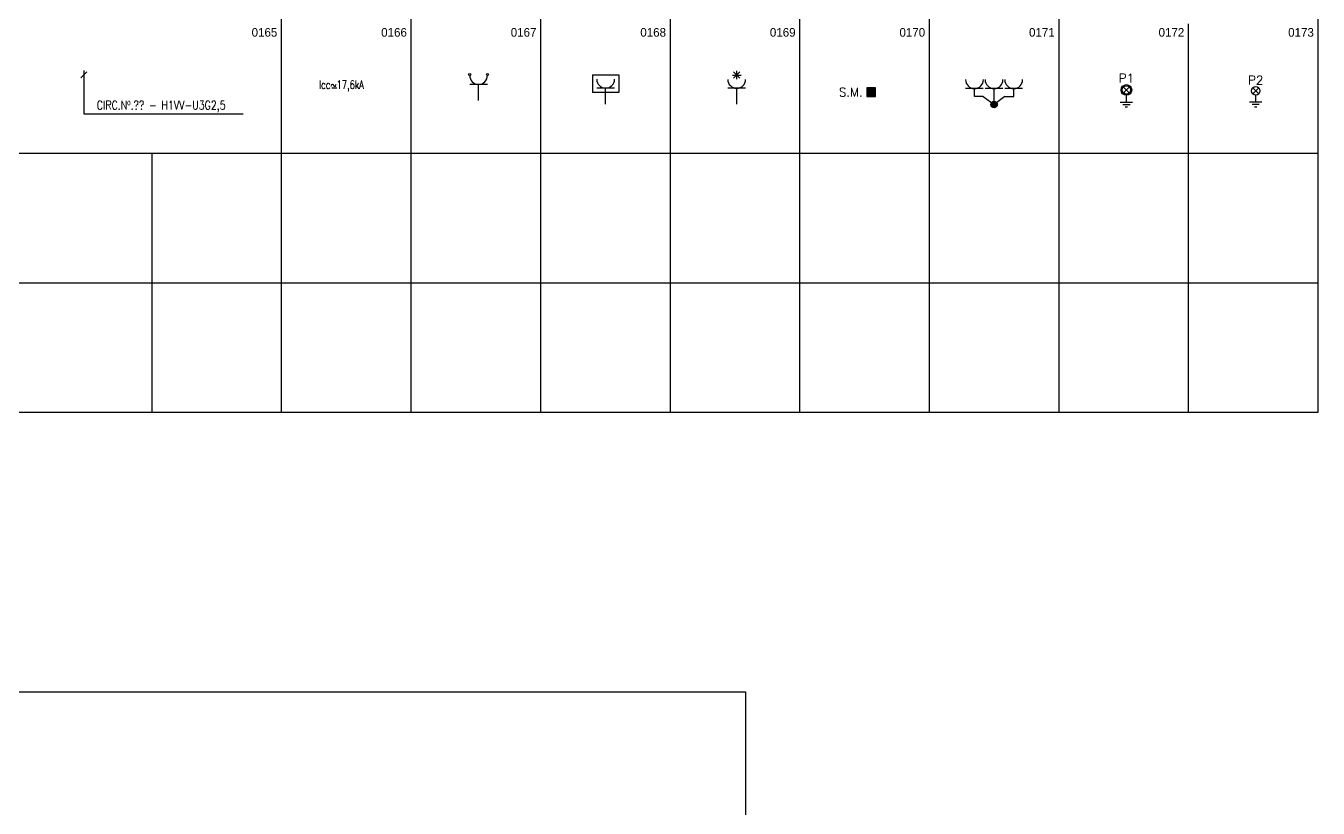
# Model space of a CAD drawing. Header units: millimetres. Extents: x 145 to 60311, y -8355 to 8851.
# Drawn here: x 311.08 to 329.03, y 438.92 to 449.79 of the extents above; entities that cross this region are included whole.
import ezdxf
from ezdxf.enums import TextEntityAlignment as Align

# ---------------------------------------------------------------- set-up
doc = ezdxf.new("R2010")
doc.units = ezdxf.units.MM
for name, color, linetype in [('DISTRIBUIÇÃO', 3, 'Continuous'), ('EQUIPAMENTOS', 3, 'Continuous'), ('ILUMINACAO', 5, 'Continuous'), ('Iluminação normal', 3, 'Continuous'), ('LIGAÇÕES', 5, 'Continuous'), ('LINHA DE CHAMADA', 2, 'Continuous'), ('TOMADAS', 3, 'Continuous')]:
    doc.layers.add(name, color=color, linetype=linetype)
doc.styles.add('LINHA DE CHAMADA', font='romans.shx', dxfattribs={"height": 2})
doc.styles.add('ROMANS', font='romans', dxfattribs={"height": 1.2})
doc.styles.add('ROMANS - 2', font='romans.shx', dxfattribs={"height": 2})
doc.styles.add('SIMPLEX', font='SIMPLEX.SHX')

# ---------------------------------------------------------------- blocks, each defined once
blk = doc.blocks.new('0165')
at = {"layer": 'LINHA DE CHAMADA', "color": 4}
blk.add_line((-0.71, -0.71), (0.71, 0.71), dxfattribs=at)
at = {"layer": 'LINHA DE CHAMADA'}
for p, q in [((0, 1), (0, -9)), ((0, -9), (36.87, -9))]:
    blk.add_line(p, q, dxfattribs=at)
at = {"layer": 'LINHA DE CHAMADA', "color": 3, "style": 'LINHA DE CHAMADA', "width": 0.8}
blk.add_text('CIRC.Nº.?? - H1VV-U3G2,5', height=2, dxfattribs=at).set_placement((3, -8))
blk = doc.blocks.new('0166')
at = {"layer": 'LIGAÇÕES', "color": 2}
blk.add_line((2.93, -0.71), (4.14, -0.71), dxfattribs=at)
at = {"layer": 'LIGAÇÕES', "color": 2, "style": 'SIMPLEX', "width": 0.7}
blk.add_text('Icc~17,6kA', height=2, dxfattribs=at).set_placement((0, 0), align=Align.MIDDLE_LEFT)
blk = doc.blocks.new('0167')
at = {"layer": 'TOMADAS'}
for p, q in [((2.04, 3.73), (-2.04, 3.73)), ((0, 0), (0, 3.73))]:
    blk.add_line(p, q, dxfattribs=at)
at = {"layer": 'TOMADAS', "color": 1, "linetype": 'Continuous'}
for centre in [(-2.06, 6.04), (2.06, 6.04)]:
    blk.add_circle(centre, 0.25, dxfattribs=at)
at = {"layer": 'TOMADAS'}
blk.add_arc((0, 5.79), 2.06, 180, 0, dxfattribs=at)
blk = doc.blocks.new('056')
at = {"layer": 'TOMADAS'}
for p, q in [((2.04, 3.73), (-2.04, 3.73)), ((0, 0), (0, 3.73))]:
    blk.add_line(p, q, dxfattribs=at)
blk.add_arc((0, 5.79), 2.06, 180, 0, dxfattribs=at)
blk = doc.blocks.new('0168')
at = {"layer": 'TOMADAS', "color": 1}
for p, q in [((-3.06, 6.79), (3.06, 6.79)), ((-3.06, 6.79), (-3.06, 2.73)), ((3.06, 6.79), (3.06, 2.73)), ((3.06, 2.73), (-3.06, 2.73))]:
    blk.add_line(p, q, dxfattribs=at)
at = {"layer": 'TOMADAS'}
blk.add_blockref('056', (0, 0), dxfattribs=at)
blk = doc.blocks.new('0169')
at = {"layer": 'TOMADAS', "color": 1}
for p, q in [((-1, 6.79), (1, 6.79)), ((-0.71, 6.08), (0.71, 7.49)), ((0.71, 6.08), (-0.71, 7.49)), ((0, 5.79), (0, 7.79))]:
    blk.add_line(p, q, dxfattribs=at)
blk = doc.blocks.new('0170')
at = {"layer": 'EQUIPAMENTOS'}
blk.add_hatch(color=5, dxfattribs=at).paths.add_polyline_path([(-1, -1), (1, -1), (1, 1), (-1, 1)])
at = {"layer": 'EQUIPAMENTOS', "color": 5}
blk.add_lwpolyline([(-1, -1), (1, -1), (1, 1), (-1, 1)], close=True, dxfattribs=at)
at = {"layer": 'EQUIPAMENTOS', "style": 'ROMANS'}
blk.add_text('S.M.', height=2, dxfattribs=at).set_placement((-2, 0), align=Align.MIDDLE_RIGHT)
blk = doc.blocks.new('0172')
at = {"layer": 'ILUMINACAO', "color": 1, "linetype": 'Continuous'}
for p, q in [((-0.87, -0.87), (0.87, 0.87)), ((-0.87, 0.87), (0.87, -0.87))]:
    blk.add_line(p, q, dxfattribs=at)
at = {"layer": 'ILUMINACAO'}
for p, q in [((-1.41, -2.8), (1.41, -2.8)), ((-0.84, -3.36), (0.84, -3.36)), ((-0.28, -3.93), (0.28, -3.93))]:
    blk.add_line(p, q, dxfattribs=at)
at = {"layer": 'ILUMINACAO', "color": 3}
blk.add_line((0, -2.8), (0, -1.23), dxfattribs=at)
at = {"layer": 'ILUMINACAO', "color": 3, "linetype": 'Continuous'}
blk.add_circle((0, 0), 1.23, dxfattribs=at)
at = {"layer": 'ILUMINACAO', "color": 1, "linetype": 'Continuous'}
blk.add_circle((0, 0), 0.984, dxfattribs=at)
at = {"layer": 'ILUMINACAO', "color": 3, "style": 'ROMANS - 2'}
blk.add_text('P1', height=2, dxfattribs=at).set_placement((0, 1.73), align=Align.CENTER)
blk = doc.blocks.new('0173')
at = {"layer": 'ILUMINACAO', "color": 1, "linetype": 'Continuous'}
for p, q in [((-0.7, -0.7), (0.7, 0.7)), ((-0.7, 0.7), (0.7, -0.7))]:
    blk.add_line(p, q, dxfattribs=at)
at = {"layer": 'ILUMINACAO'}
for p, q in [((-1.41, -2.55), (1.41, -2.55)), ((-0.84, -3.11), (0.84, -3.11)), ((-0.28, -3.68), (0.28, -3.68))]:
    blk.add_line(p, q, dxfattribs=at)
at = {"layer": 'ILUMINACAO', "color": 3}
blk.add_line((0, -2.55), (0, -0.98), dxfattribs=at)
at = {"layer": 'ILUMINACAO', "color": 3, "linetype": 'Continuous'}
blk.add_circle((0, 0), 0.984, dxfattribs=at)
at = {"layer": 'ILUMINACAO', "color": 3, "style": 'ROMANS - 2'}
blk.add_text('P2', height=2, dxfattribs=at).set_placement((0, 1.48), align=Align.CENTER)

msp = doc.modelspace()

# ---------------------------------------------------------------- hatches: boundary and pattern name
at = {"layer": 'TOMADAS'}
h = msp.add_hatch(color=256, dxfattribs=at)
edge = h.paths.add_edge_path()
edge.add_arc((324.527, 448.696), 0.045, 0, 360)

# ---------------------------------------------------------------- linework, layer by layer
for p, q in [((314.63, 444.42), (314.63, 466.02)), ((316.43, 444.42), (316.43, 466.02)), ((318.23, 444.42), (318.23, 466.02)), ((320.03, 444.42), (320.03, 466.02)), ((321.83, 444.42), (321.83, 466.02)), ((323.63, 444.42), (323.63, 466.02)), ((325.43, 444.42), (325.43, 466.02)), ((329.03, 444.42), (329.03, 466.02)), ((327.23, 444.42), (327.23, 449.82)), ((296.63, 448.02), (329.03, 448.02)), ((312.83, 444.42), (312.83, 448.02)), ((296.63, 446.22), (329.03, 446.22)), ((296.63, 444.42), (329.03, 444.42))]:
    msp.add_line(p, q)
at = {"layer": 'Iluminação normal', "ltscale": 0.3}
for p, q in [((302.931, 440.534), (321.075, 440.534)), ((321.075, 440.534), (321.07, 430.081))]:
    msp.add_line(p, q, dxfattribs=at)
at = {"layer": 'TOMADAS'}
for p, q in [((321.074, 448.924), (320.829, 448.924)), ((320.952, 448.7), (320.952, 448.924)), ((324.377, 448.92), (324.132, 448.92)), ((324.255, 448.808), (324.255, 448.92)), ((324.65, 448.92), (324.405, 448.92)), ((324.527, 448.696), (324.527, 448.92)), ((324.923, 448.92), (324.677, 448.92)), ((324.8, 448.808), (324.8, 448.92)), ((324.377, 448.808), (324.255, 448.808)), ((324.377, 448.808), (324.527, 448.696)), ((324.677, 448.808), (324.527, 448.696)), ((324.677, 448.808), (324.8, 448.808))]:
    msp.add_line(p, q, dxfattribs=at)
msp.add_circle((324.527, 448.696), 0.045, dxfattribs=at)
for centre in [(320.952, 449.047), (324.255, 449.043), (324.527, 449.043), (324.8, 449.043)]:
    msp.add_arc(centre, 0.124, 180, 0, dxfattribs=at)

# ---------------------------------------------------------------- block references
at = {"layer": 'DISTRIBUIÇÃO', "xscale": 0.06000000000000001, "yscale": 0.06000000000000001, "zscale": 0.06000000000000001}
for name, p in [('0165', (311.882, 449.109)), ('0166', (315.15, 448.973)), ('0167', (317.366, 448.753))]:
    msp.add_blockref(name, p, dxfattribs=at)
at = {"layer": 'TOMADAS', "xscale": 0.06000000000000001, "yscale": 0.06000000000000001, "zscale": 0.06000000000000001}
for name, p in [('0168', (319.131, 448.701)), ('0169', (320.952, 448.7)), ('0172', (326.366, 448.9)), ('0173', (328.162, 448.888)), ('0170', (322.821, 448.868))]:
    msp.add_blockref(name, p, dxfattribs=at)

# ---------------------------------------------------------------- texts
for s, p in [('0165', (314.57, 449.64)), ('0166', (316.37, 449.64)), ('0167', (318.17, 449.64)), ('0168', (319.97, 449.64)), ('0169', (321.77, 449.64)), ('0170', (323.57, 449.64)), ('0171', (325.37, 449.64)), ('0172', (327.17, 449.64)), ('0173', (328.97, 449.64))]:
    msp.add_text(s, height=0.12).set_placement(p, align=Align.RIGHT)

doc.saveas('drawing.dxf')
